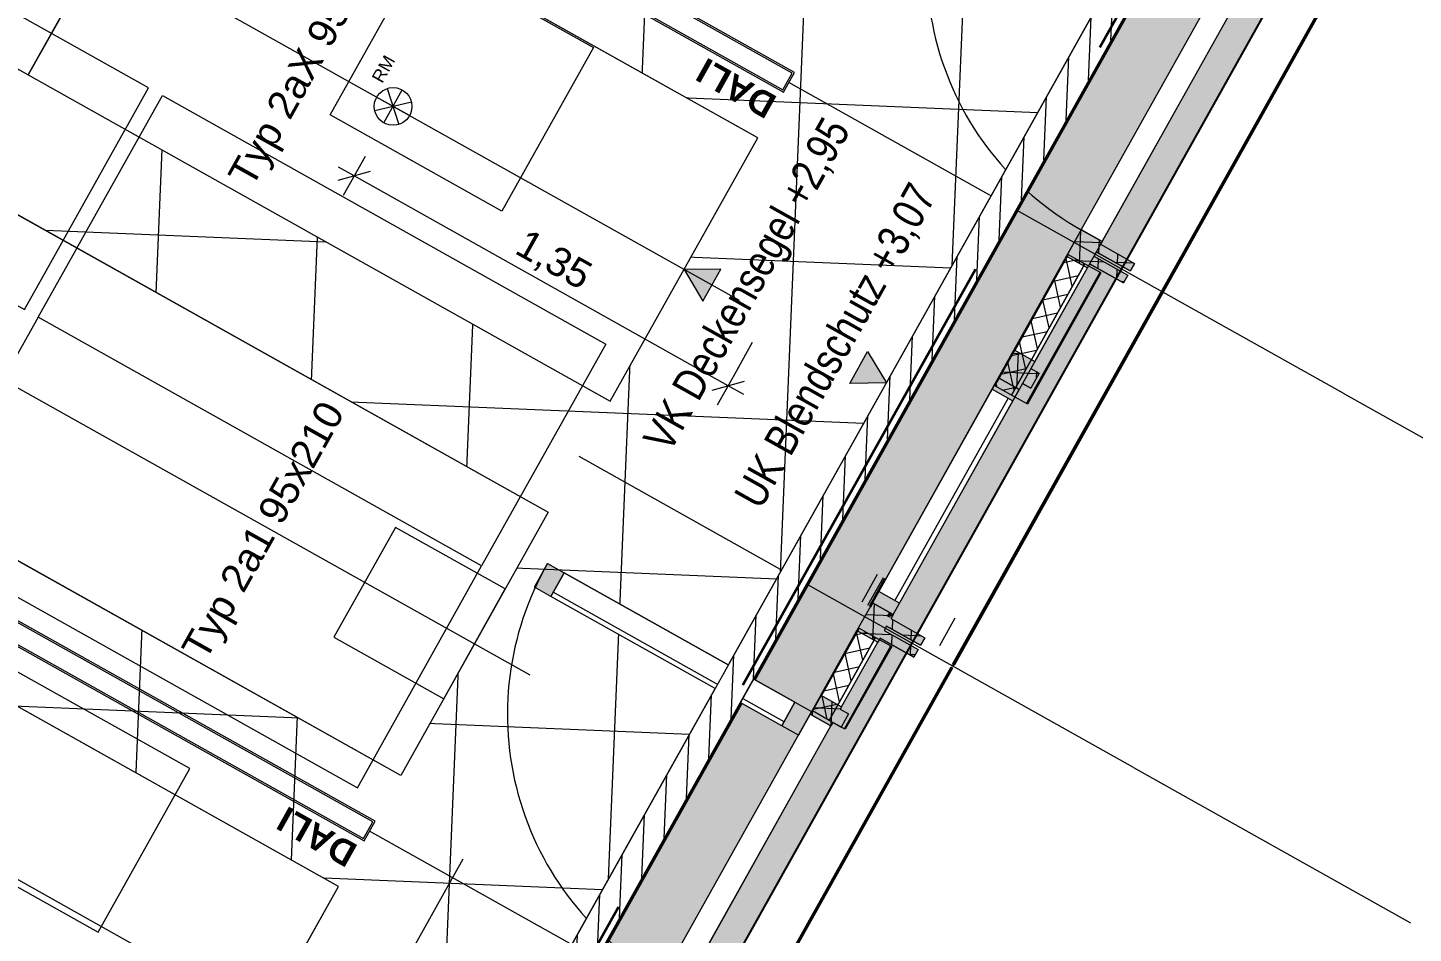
# Model space of a CAD drawing. Header units: metres. Extents: x -27.1 to 50.1, y 105.7 to 163.4.
# Drawn here: x 5.063 to 9.425, y 140.699 to 143.548 of the extents above; entities that cross this region are included whole.
import ezdxf

# ---------------------------------------------------------------- set-up
doc = ezdxf.new("R2010")
doc.units = ezdxf.units.M
doc.header["$MEASUREMENT"] = 0
for name, pattern in [('Achse', [0.0023, 0.0015, -0.0008]), ('Punktlinie', [0.0035, 0, -0.0035]), ('Strichlinie_ eng', [0.0023, 0.0015, -0.0008]), ('Strichpunktlinie', [0.006703, 0.003528, -0.001764, 0, -0.001411]), ('Wipeout_Contour', [1, 0, -1])]:
    doc.linetypes.add(name, pattern=pattern)
for name, color, linetype in [('00  Raster', 7, 'Continuous'), ('00  Raster Ausbau', 7, 'Continuous'), ('10  Fassade', 7, 'Continuous'), ('10  Fassade_Deckschraffur', 7, 'Continuous'), ('10  Fassade_Schnittschraffur', 7, 'Continuous'), ('10  Wand Massiv_Deckschraffur', 7, 'Continuous'), ('10  Wand Massiv_Fenster', 7, 'Continuous'), ('20  Deckensegel', 7, 'Continuous'), ('20  Deckenspiegel + Einbauten', 7, 'Continuous'), ('40  Bemaßung 1_ 50 Deckenspiegel', 7, 'Continuous'), ('40  Text Deckenspiegel', 7, 'Continuous'), ('Neubau_20  Decke Abhangdecke', 7, 'Continuous'), ('Neubau_20  Decke Abhangdecke_Deckschraffur', 7, 'Continuous'), ('Neubau_20  Deckenspiegel + Einbauten', 7, 'Continuous'), ('Neubau_20  Möbel', 7, 'Continuous'), ('Neubau_40  Text Deckenspiegel', 7, 'Continuous')]:
    doc.layers.add(name, color=color, linetype=linetype)
doc.styles.add('ERSTELLTER_STIL_1', font='arial.ttf')
doc.styles.add('ERSTELLTER_STIL_2', font='arial.ttf')
doc.styles.add('ERSTELLTER_STIL_3', font='')
doc.styles.get('ERSTELLTER_STIL_3').set_extended_font_data('Arial Narrow')
pattern_1 = [(102.605446, (0, 0), (0.048794801, 0.0109118), []), (192.605446, (0, 0), (-0.0109118, 0.048794801), [])]
pattern_2 = [(87.605446, (0, 0), (-0.059947608, 0.002506841), []), (177.605446, (0, 0), (0.002506841, 0.059947608), [])]

msp = doc.modelspace()

# ---------------------------------------------------------------- wipeouts: each hides what was drawn before it
at = {"color": 254, "linetype": 'Wipeout_Contour', "lineweight": 0, "ltscale": 557.174827}
msp.add_wipeout([(11.1047, 148.1939), (0.9449, 130.0612), (1.1155, 129.9656), (11.2753, 148.0983)], dxfattribs=at).dxf.layer = '10  Fassade_Deckschraffur'

# ---------------------------------------------------------------- next in the draw order: wipeouts: each hides what was drawn before it
at = {"color": 254, "linetype": 'Wipeout_Contour', "lineweight": 0, "ltscale": 556.471619}
msp.add_wipeout([(11.5016, 147.9715), (1.3418, 129.8388), (1.3994, 129.8065), (11.5592, 147.9392)], dxfattribs=at).dxf.layer = '10  Fassade_Deckschraffur'

# ---------------------------------------------------------------- next in the draw order: wipeouts: each hides what was drawn before it
at = {"color": 254, "linetype": 'Wipeout_Contour', "lineweight": 0, "ltscale": 556.861201}
msp.add_wipeout([(11.3404, 148.0618), (1.1805, 129.9291), (1.1832, 129.9277), (11.343, 148.0604)], dxfattribs=at).dxf.layer = '10  Fassade_Deckschraffur'

# ---------------------------------------------------------------- next in the draw order: wipeouts: each hides what was drawn before it
at = {"color": 254, "linetype": 'Wipeout_Contour', "lineweight": 0, "ltscale": 556.694508}
msp.add_wipeout([(1.1832, 129.9277), (1.3418, 129.8388), (11.5016, 147.9715), (11.343, 148.0604)], dxfattribs=at).dxf.layer = '10  Fassade_Deckschraffur'

# ---------------------------------------------------------------- next in the draw order: wipeouts: each hides what was drawn before it
at = {"color": 254, "linetype": 'Wipeout_Contour', "lineweight": 0, "ltscale": 556.924558}
msp.add_wipeout([(11.2844, 148.0932), (1.1246, 129.9605), (1.1778, 129.9307), (11.3376, 148.0634)], dxfattribs=at).dxf.layer = '10  Fassade_Deckschraffur'

# ---------------------------------------------------------------- next in the draw order: wipeouts: each hides what was drawn before it
at = {"color": 254, "linetype": 'Wipeout_Contour', "lineweight": 0, "ltscale": 556.984181}
msp.add_wipeout([(1.1246, 129.9605), (11.2844, 148.0932), (11.28, 148.0957), (1.1202, 129.963)], dxfattribs=at).dxf.layer = '10  Fassade_Deckschraffur'

# ---------------------------------------------------------------- next in the draw order: wipeouts: each hides what was drawn before it
at = {"color": 254, "linetype": 'Wipeout_Contour', "lineweight": 0, "ltscale": 556.993566}
msp.add_wipeout([(1.1155, 129.9656), (1.1202, 129.963), (11.28, 148.0957), (11.2753, 148.0983)], dxfattribs=at).dxf.layer = '10  Fassade_Deckschraffur'

# ---------------------------------------------------------------- next in the draw order: hatches: boundary and pattern name
at = {"layer": '10  Wand Massiv_Deckschraffur', "linetype": 'Continuous', "lineweight": 0, "true_color": 0xffffff}
msp.add_hatch(color=7, dxfattribs=at).paths.add_polyline_path([(1.272, 129.8779), (11.4318, 148.0106), (11.2573, 148.1084), (11.1047, 148.1939), (0.9448, 130.0612), (1.0975, 129.9757)])
at = {"layer": 'Neubau_20  Decke Abhangdecke_Deckschraffur', "linetype": 'Continuous', "lineweight": 18, "true_color": 0xdcff15}
h = msp.add_hatch(dxfattribs=at)
h.set_pattern_fill('Bauliche_Anlagen__geplan_55', color=60, style=0, pattern_type=2)
h.set_pattern_definition([(87.60545, (0, 0), (-0.4995634, 0.0208903), []), (177.60545, (0, 0), (0.0208903, 0.4995634), [])])
h.paths.add_polyline_path([(1.2879, 142.263), (5.5845, 139.8557), (5.659, 139.9887), (6.0341, 139.7785), (5.9596, 139.6455), (5.9413, 139.6128), (6.1288, 139.5077), (6.1472, 139.5405), (10.0209, 146.4541), (7.9316, 147.6248), (5.1617, 149.1768)])
at = {"layer": 'Neubau_40  Text Deckenspiegel', "linetype": 'Continuous', "lineweight": 0, "true_color": 0xffffff}
msp.add_hatch(color=7, dxfattribs=at).paths.add_polyline_path([(7.1295, 142.787), (7.1886, 142.6877), (7.245, 142.7885)])

# ---------------------------------------------------------------- next in the draw order: linework, layer by layer
at = {"layer": '00  Raster Ausbau', "color": 251, "linetype": 'Achse', "lineweight": 18, "ltscale": 1000, "true_color": 0x5f5f5f}
msp.add_line((8.5443, 141.2206), (9.4167, 140.7317), dxfattribs=at)
at = {"layer": '10  Fassade', "color": 255, "linetype": 'Punktlinie', "lineweight": 18, "ltscale": 1000}
msp.add_line((11.2573, 148.1084), (1.0975, 129.9757), dxfattribs=at)
at = {"layer": '10  Fassade', "color": 7, "linetype": 'Continuous', "lineweight": 13, "ltscale": 1000}
for p, q in [((8.4271, 142.8423), (8.534, 142.7824)), ((8.5474, 142.8064), (8.534, 142.7824)), ((8.5266, 142.7693), (8.5132, 142.7454)), ((8.2477, 142.4608), (8.2213, 142.4137)), ((8.2215, 142.4755), (8.2477, 142.4608)), ((7.7672, 141.6646), (7.8741, 141.6047)), ((7.8875, 141.6287), (7.8741, 141.6047)), ((7.8667, 141.5916), (7.8533, 141.5676))]:
    msp.add_line(p, q, dxfattribs=at)
at = {"layer": '10  Fassade', "color": 255, "linetype": 'Punktlinie', "lineweight": 18, "ltscale": 1000, "flags": 128}
for points in [[(11.1047, 148.1939), (0.9449, 130.0612)], [(11.2753, 148.0983), (1.1155, 129.9656)], [(11.28, 148.0957), (1.1202, 129.963)], [(11.2844, 148.0932), (1.1246, 129.9605)], [(11.3376, 148.0634), (1.1778, 129.9307)], [(11.3404, 148.0618), (1.1805, 129.9291)], [(11.343, 148.0604), (1.1832, 129.9277)], [(11.5016, 147.9715), (1.3418, 129.8388)], [(11.5592, 147.9392), (1.3994, 129.8065)]]:
    msp.add_lwpolyline(points, dxfattribs=at)
at = {"layer": '10  Fassade', "color": 7, "linetype": 'Strichlinie_ eng', "lineweight": 18, "ltscale": 1000, "flags": 128}
for points in [[(1.1237, 129.961), (1.545, 130.713), (1.7591, 131.0951), (2.2638, 131.9959), (2.419, 132.2728), (2.8648, 133.0685), (3.0789, 133.4506), (3.5836, 134.3513), (3.7388, 134.6283), (4.1846, 135.4239), (4.3987, 135.806), (4.9034, 136.7068), (5.0586, 136.9838), (5.5044, 137.7794), (5.7185, 138.1615), (6.2231, 139.0622), (6.3783, 139.3392), (6.8241, 140.1349), (7.0382, 140.517), (7.5429, 141.4177), (7.6981, 141.6947), (8.1439, 142.4903), (8.358, 142.8724), (8.8627, 143.7732), (9.0179, 144.0502), (9.4637, 144.8458), (9.6778, 145.2279), (10.1825, 146.1286), (10.3377, 146.4056), (10.7834, 147.2012), (10.9975, 147.5833), (11.2835, 148.0937)], [(1.1891, 129.9243), (1.6105, 130.6763), (1.8246, 131.0585), (2.3293, 131.9592), (2.4844, 132.2362), (2.9302, 133.0318), (3.1443, 133.4139), (3.649, 134.3147), (3.8042, 134.5916), (4.25, 135.3873), (4.4641, 135.7694), (4.9688, 136.6701), (5.124, 136.9471), (5.5698, 137.7427), (5.7839, 138.1248), (6.2886, 139.0256), (6.4438, 139.3026), (6.8896, 140.0982), (7.1037, 140.4803), (7.6083, 141.381), (7.7635, 141.658), (8.2093, 142.4537), (8.4234, 142.8358), (8.9281, 143.7365), (9.0833, 144.0135), (9.5291, 144.8091), (9.7432, 145.1912), (10.2479, 146.092), (10.4031, 146.369), (10.8489, 147.1646), (11.063, 147.5467), (11.3489, 148.057)], [(8.534, 142.7824), (8.4271, 142.8423)], [(8.4405, 142.8663), (8.5474, 142.8064)], [(8.5132, 142.7454), (8.4063, 142.8052)], [(8.4198, 142.8292), (8.5266, 142.7693)], [(8.5474, 142.8064), (8.534, 142.7824)], [(8.5266, 142.7693), (8.5132, 142.7454)], [(8.2477, 142.4608), (8.2213, 142.4137)], [(8.2215, 142.4755), (8.2477, 142.4608)], [(8.2213, 142.4137), (8.1952, 142.4284)], [(7.8741, 141.6047), (7.7672, 141.6646)], [(7.7806, 141.6886), (7.8875, 141.6287)], [(7.8533, 141.5676), (7.7464, 141.6275)], [(7.7599, 141.6515), (7.8667, 141.5916)], [(7.8875, 141.6287), (7.8741, 141.6047)], [(7.8667, 141.5916), (7.8533, 141.5676)], [(7.6213, 141.4042), (7.6475, 141.3895)], [(7.624, 141.3476), (7.5978, 141.3623)], [(7.6475, 141.3895), (7.624, 141.3476)]]:
    msp.add_lwpolyline(points, dxfattribs=at)
at = {"layer": '10  Wand Massiv_Fenster', "color": 7, "linetype": 'Continuous', "lineweight": 25, "ltscale": 1000}
for p, q in [((11.1047, 148.1939), (0.9448, 130.0612)), ((11.4318, 148.0106), (1.272, 129.8779))]:
    msp.add_line(p, q, dxfattribs=at)
at = {"layer": 'Neubau_20  Decke Abhangdecke', "color": 7, "linetype": 'Continuous', "lineweight": 13, "ltscale": 1000, "flags": 128}
msp.add_lwpolyline([(1.2879, 142.263), (5.5845, 139.8557), (5.659, 139.9887), (6.0341, 139.7785), (5.9596, 139.6455), (5.9413, 139.6128), (6.1288, 139.5077), (6.1472, 139.5405), (10.0209, 146.4541), (7.9316, 147.6248), (5.1617, 149.1768)], close=True, dxfattribs=at)
at = {"layer": 'Neubau_40  Text Deckenspiegel', "color": 7, "linetype": 'Continuous', "lineweight": 18, "ltscale": 1000, "flags": 128}
msp.add_lwpolyline([(7.1295, 142.787), (7.1886, 142.6877), (7.245, 142.7885)], close=True, dxfattribs=at)

# ---------------------------------------------------------------- next in the draw order: texts
at = {"layer": '40  Text Deckenspiegel', "color": 7, "linetype": 'Continuous', "lineweight": 18, "insert": (7.0536, 142.2237), "char_height": 0.1, "attachment_point": 4, "rotation": 60.738, "style": 'ERSTELLTER_STIL_3'}
msp.add_mtext('\\A1;{\\pql;\\fArial Narrow|b0|i0|c0|p38;VK Deckensegel +2,95}', dxfattribs=at)

# ---------------------------------------------------------------- next in the draw order: wipeouts: each hides what was drawn before it
at = {"color": 254, "linetype": 'Wipeout_Contour', "lineweight": 0, "ltscale": 574.282009}
msp.add_wipeout([(8.8458, 143.7431), (8.38, 142.9117), (8.4454, 142.875), (8.9113, 143.7064)], dxfattribs=at).dxf.layer = '10  Fassade_Deckschraffur'
at = {"color": 254, "linetype": 'Wipeout_Contour', "lineweight": 0, "ltscale": 571.615672}
msp.add_wipeout([(8.3336, 142.8288), (8.1683, 142.5339), (8.2338, 142.4973), (8.399, 142.7921)], dxfattribs=at).dxf.layer = '10  Fassade_Deckschraffur'
at = {"color": 254, "linetype": 'Wipeout_Contour', "lineweight": 0, "ltscale": 569.18991}
msp.add_wipeout([(7.7226, 141.7383), (7.788, 141.7017), (8.1849, 142.41), (8.1195, 142.4467)], dxfattribs=at).dxf.layer = '10  Fassade_Deckschraffur'
at = {"color": 254, "linetype": 'Wipeout_Contour', "lineweight": 0, "ltscale": 566.952779}
msp.add_wipeout([(7.6737, 141.6511), (7.5598, 141.4478), (7.6252, 141.4111), (7.7391, 141.6144)], dxfattribs=at).dxf.layer = '10  Fassade_Deckschraffur'
at = {"color": 254, "linetype": 'Wipeout_Contour', "lineweight": 0, "ltscale": 564.578987}
msp.add_wipeout([(7.5261, 141.3876), (7.0602, 140.5562), (7.1256, 140.5196), (7.5915, 141.351)], dxfattribs=at).dxf.layer = '10  Fassade_Deckschraffur'
at = {"color": 254, "linetype": 'Wipeout_Contour', "lineweight": 0, "ltscale": 564.133748}
msp.add_wipeout([(4.2099, 141.8724), (3.7456, 141.0437), (5.5776, 140.0172), (6.0419, 140.8459)], dxfattribs=at).dxf.layer = '20  Deckensegel'

# ---------------------------------------------------------------- next in the draw order: hatches: boundary and pattern name
at = {"layer": '10  Fassade', "linetype": 'Continuous', "lineweight": 0, "true_color": 0xffffff}
for points in [[(8.339, 142.8344), (8.3372, 142.8353), (8.1058, 142.4223), (8.1075, 142.4213)], [(8.4419, 142.7767), (8.4393, 142.7782), (8.2078, 142.3651), (8.2105, 142.3636)], [(7.6803, 141.6588), (7.6786, 141.6598), (7.5324, 141.399), (7.5341, 141.398)], [(7.7832, 141.6011), (7.7806, 141.6026), (7.6345, 141.3418), (7.6371, 141.3403)]]:
    msp.add_hatch(color=7, dxfattribs=at).paths.add_polyline_path(points)
at = {"layer": '10  Fassade', "linetype": 'Continuous', "lineweight": 13, "true_color": 0x000100}
h = msp.add_hatch(dxfattribs=at)
h.set_pattern_fill('Dämmung__hart_2_0001', color=98, style=0, pattern_type=2)
h.set_pattern_definition(pattern_1)
h.paths.add_polyline_path([(8.3913, 142.805), (8.339, 142.8344), (8.1075, 142.4213), (8.1599, 142.392)])
h = msp.add_hatch(dxfattribs=at)
h.set_pattern_fill('Dämmung__hart_2_0001', color=98, style=0, pattern_type=2)
h.set_pattern_definition(pattern_1)
h.paths.add_polyline_path([(7.7326, 141.6295), (7.6803, 141.6588), (7.5341, 141.398), (7.5865, 141.3686)])
at = {"layer": '10  Fassade_Schnittschraffur', "linetype": 'Continuous', "lineweight": 0, "true_color": 0xffffff}
for points in [[(8.4198, 142.8292), (8.4234, 142.8358), (8.4271, 142.8423), (8.4405, 142.8663), (8.4454, 142.875), (8.38, 142.9117), (8.3336, 142.8288), (8.399, 142.7921)], [(8.38, 142.9117), (8.4454, 142.875), (8.3801, 142.9119)], [(8.5474, 142.8064), (8.4405, 142.8663), (8.4271, 142.8423), (8.534, 142.7824)], [(8.4063, 142.8052), (8.5132, 142.7454), (8.5266, 142.7693), (8.4198, 142.8292)], [(8.2213, 142.4137), (8.2477, 142.4608), (8.2215, 142.4755), (8.1952, 142.4284)], [(7.8875, 141.6287), (7.7806, 141.6886), (7.7672, 141.6646), (7.8741, 141.6047)], [(7.8533, 141.5676), (7.8667, 141.5916), (7.7599, 141.6515), (7.7464, 141.6275)], [(7.5915, 141.351), (7.5978, 141.3623), (7.6213, 141.4042), (7.6252, 141.4111), (7.5598, 141.4478), (7.5261, 141.3876)], [(7.5978, 141.3623), (7.624, 141.3476), (7.6475, 141.3895), (7.6213, 141.4042)], [(7.526, 141.3874), (7.5914, 141.3508), (7.5261, 141.3876)]]:
    msp.add_hatch(color=7, dxfattribs=at).paths.add_polyline_path(points)
at = {"layer": '10  Fassade_Schnittschraffur', "linetype": 'Continuous', "lineweight": 13, "true_color": 0x000100}
h = msp.add_hatch(dxfattribs=at)
h.set_pattern_fill('Dämmung__hart_1_0001', color=98, style=0, pattern_type=2)
h.set_pattern_definition(pattern_2)
h.paths.add_polyline_path([(8.4198, 142.8292), (8.4234, 142.8358), (8.4271, 142.8423), (8.4405, 142.8663), (8.4454, 142.875), (8.38, 142.9117), (8.3336, 142.8288), (8.399, 142.7921)])
h = msp.add_hatch(dxfattribs=at)
h.set_pattern_fill('Dämmung__hart_1_0001', color=98, style=0, pattern_type=2)
h.set_pattern_definition(pattern_2)
h.paths.add_polyline_path([(8.5474, 142.8064), (8.4405, 142.8663), (8.4271, 142.8423), (8.534, 142.7824)])
h = msp.add_hatch(dxfattribs=at)
h.set_pattern_fill('Dämmung__hart_1_0001', color=98, style=0, pattern_type=2)
h.set_pattern_definition(pattern_2)
h.paths.add_polyline_path([(8.4063, 142.8052), (8.5132, 142.7454), (8.5266, 142.7693), (8.4198, 142.8292)])
h = msp.add_hatch(dxfattribs=at)
h.set_pattern_fill('Dämmung__hart_1_0001', color=98, style=0, pattern_type=2)
h.set_pattern_definition(pattern_2)
h.paths.add_polyline_path([(8.2213, 142.4137), (8.2477, 142.4608), (8.2215, 142.4755), (8.1952, 142.4284)])
h = msp.add_hatch(dxfattribs=at)
h.set_pattern_fill('Dämmung__hart_1_0001', color=98, style=0, pattern_type=2)
h.set_pattern_definition(pattern_2)
h.paths.add_polyline_path([(7.8875, 141.6287), (7.7806, 141.6886), (7.7672, 141.6646), (7.8741, 141.6047)])
h = msp.add_hatch(dxfattribs=at)
h.set_pattern_fill('Dämmung__hart_1_0001', color=98, style=0, pattern_type=2)
h.set_pattern_definition(pattern_2)
h.paths.add_polyline_path([(7.8533, 141.5676), (7.8667, 141.5916), (7.7599, 141.6515), (7.7464, 141.6275)])
h = msp.add_hatch(dxfattribs=at)
h.set_pattern_fill('Dämmung__hart_1_0001', color=98, style=0, pattern_type=2)
h.set_pattern_definition(pattern_2)
h.paths.add_polyline_path([(7.5915, 141.351), (7.5978, 141.3623), (7.6213, 141.4042), (7.6252, 141.4111), (7.5598, 141.4478), (7.5261, 141.3876)])
h = msp.add_hatch(dxfattribs=at)
h.set_pattern_fill('Dämmung__hart_1_0001', color=98, style=0, pattern_type=2)
h.set_pattern_definition(pattern_2)
h.paths.add_polyline_path([(7.5978, 141.3623), (7.624, 141.3476), (7.6475, 141.3895), (7.6213, 141.4042)])

# ---------------------------------------------------------------- next in the draw order: linework, layer by layer
at = {"layer": '10  Fassade', "color": 7, "linetype": 'Continuous', "lineweight": 13, "ltscale": 1000}
for p, q in [((8.38, 142.9117), (8.3336, 142.8288)), ((8.38, 142.9117), (8.4454, 142.875)), ((8.4454, 142.875), (8.4405, 142.8663)), ((8.4405, 142.8663), (8.5474, 142.8064)), ((8.3336, 142.8288), (8.399, 142.7921)), ((8.4063, 142.8052), (8.399, 142.7921)), ((8.4063, 142.8052), (8.5132, 142.7454)), ((8.4198, 142.8292), (8.5266, 142.7693)), ((8.1683, 142.5339), (8.1195, 142.4467)), ((8.1683, 142.5339), (8.2338, 142.4973)), ((8.2338, 142.4973), (8.2215, 142.4755)), ((8.1952, 142.4284), (8.2213, 142.4137)), ((7.7672, 141.6646), (7.7599, 141.6515)), ((7.788, 141.7017), (7.7806, 141.6886)), ((7.7806, 141.6886), (7.8875, 141.6287)), ((7.6737, 141.6511), (7.7391, 141.6144)), ((7.7464, 141.6275), (7.7391, 141.6144)), ((7.7464, 141.6275), (7.8533, 141.5676)), ((7.7599, 141.6515), (7.8667, 141.5916)), ((7.5598, 141.4478), (7.5261, 141.3876)), ((7.5598, 141.4478), (7.6252, 141.4111)), ((7.6252, 141.4111), (7.6213, 141.4042)), ((7.6213, 141.4042), (7.6475, 141.3895)), ((7.5261, 141.3876), (7.5915, 141.351)), ((7.5978, 141.3623), (7.5915, 141.351)), ((7.5978, 141.3623), (7.624, 141.3476)), ((7.6475, 141.3895), (7.624, 141.3476))]:
    msp.add_line(p, q, dxfattribs=at)
at = {"layer": '10  Fassade', "color": 7, "linetype": 'Continuous', "lineweight": 18, "ltscale": 1000, "flags": 128}
for points in [[(8.38, 142.9117), (8.8458, 143.7431)], [(8.4454, 142.875), (8.9113, 143.7064)], [(8.1683, 142.5339), (8.3336, 142.8288)], [(8.2338, 142.4973), (8.399, 142.7921)], [(7.7226, 141.7383), (8.1195, 142.4467)], [(7.788, 141.7017), (8.1849, 142.41)], [(7.5598, 141.4478), (7.6737, 141.6511)], [(7.6252, 141.4111), (7.7391, 141.6144)], [(7.0602, 140.5562), (7.5261, 141.3876)], [(7.1256, 140.5196), (7.5915, 141.351)]]:
    msp.add_lwpolyline(points, dxfattribs=at)
for points in [[(8.4454, 142.875), (8.3801, 142.9119)], [(8.339, 142.8344), (8.1075, 142.4213), (8.1058, 142.4223), (8.3372, 142.8353)], [(8.3913, 142.805), (8.1599, 142.392), (8.1075, 142.4213), (8.339, 142.8344)], [(8.4393, 142.7782), (8.2078, 142.3651), (8.1599, 142.392), (8.3913, 142.805)], [(8.4419, 142.7767), (8.2105, 142.3636), (8.2078, 142.3651), (8.4393, 142.7782)], [(7.6803, 141.6588), (7.5341, 141.398), (7.5324, 141.399), (7.6786, 141.6598)], [(7.7326, 141.6295), (7.5865, 141.3686), (7.5341, 141.398), (7.6803, 141.6588)], [(7.7806, 141.6026), (7.6345, 141.3418), (7.5865, 141.3686), (7.7326, 141.6295)], [(7.7832, 141.6011), (7.6371, 141.3403), (7.6345, 141.3418), (7.7806, 141.6026)], [(7.5261, 141.3876), (7.5914, 141.3508)]]:
    msp.add_lwpolyline(points, close=True, dxfattribs=at)
at = {"layer": '10  Fassade', "color": 7, "linetype": 'Continuous', "lineweight": 13, "ltscale": 1000, "flags": 128}
msp.add_lwpolyline([(8.4271, 142.8423), (8.4234, 142.8358), (8.4198, 142.8292)], dxfattribs=at)
at = {"layer": '10  Fassade', "color": 7, "linetype": 'Continuous', "lineweight": 13, "ltscale": 1000}
msp.add_arc((8.8457, 143.7429), 0.9526, 150.1365, 240.738, dxfattribs=at)
at = {"layer": '20  Deckensegel', "color": 7, "linetype": 'Continuous', "lineweight": 18, "ltscale": 1000}
for p, q in [((6.0419, 140.8459), (4.2099, 141.8724)), ((5.5776, 140.0172), (6.0419, 140.8459))]:
    msp.add_line(p, q, dxfattribs=at)
at = {"layer": '20  Deckensegel', "color": 6, "linetype": 'Strichpunktlinie', "lineweight": 18, "ltscale": 1000}
msp.add_line((5.9842, 140.3338), (3.8033, 141.5558), dxfattribs=at)
at = {"layer": '20  Deckensegel', "color": 7, "linetype": 'Continuous', "lineweight": 18, "ltscale": 1000, "flags": 128}
msp.add_lwpolyline([(4.2099, 141.8724), (3.7456, 141.0437), (5.5776, 140.0172), (6.0419, 140.8459)], close=True, dxfattribs=at)

# ---------------------------------------------------------------- next in the draw order: texts
at = {"layer": '20  Deckenspiegel + Einbauten', "color": 7, "linetype": 'Continuous', "lineweight": 13, "insert": (6.0677, 140.9032), "char_height": 0.08, "attachment_point": 1, "rotation": 150.7271, "style": 'ERSTELLTER_STIL_2'}
msp.add_mtext('\\A1;{\\pql;\\fArial|b1|i0|c0|p38;DALI}', dxfattribs=at)

# ---------------------------------------------------------------- next in the draw order: wipeouts: each hides what was drawn before it
at = {"color": 254, "linetype": 'Wipeout_Contour', "lineweight": 0, "ltscale": 569.189751}
msp.add_wipeout([(8.1648, 142.3741), (8.0993, 142.4108), (7.7427, 141.7743), (7.8081, 141.7376)], dxfattribs=at).dxf.layer = '10  Fassade_Deckschraffur'
at = {"color": 254, "linetype": 'Wipeout_Contour', "lineweight": 0, "ltscale": 567.082886}
msp.add_wipeout([(7.4369, 141.3513), (7.4785, 141.4255), (6.7521, 141.8325), (6.7106, 141.7583)], dxfattribs=at).dxf.layer = '10  Fassade_Schnittschraffur'

# ---------------------------------------------------------------- next in the draw order: hatches: boundary and pattern name
at = {"layer": '10  Fassade_Schnittschraffur', "linetype": 'Continuous', "lineweight": 0, "true_color": 0xffffff}
for points in [[(8.1849, 142.41), (8.1952, 142.4284), (8.2215, 142.4755), (8.2338, 142.4973), (8.1683, 142.5339), (8.1195, 142.4467)], [(8.1194, 142.4465), (8.0993, 142.4108), (8.1648, 142.3741), (8.1848, 142.4099)], [(8.1194, 142.4465), (8.1848, 142.4099), (8.1195, 142.4467)], [(6.7106, 141.7583), (6.7521, 141.8325), (6.6998, 141.8618), (6.6583, 141.7876)], [(7.7881, 141.7018), (7.8081, 141.7376), (7.7427, 141.7743), (7.7226, 141.7385)], [(7.7391, 141.6144), (7.7464, 141.6275), (7.7599, 141.6515), (7.7672, 141.6646), (7.7806, 141.6886), (7.788, 141.7017), (7.7226, 141.7383), (7.6737, 141.6511)], [(7.7226, 141.7383), (7.788, 141.7017), (7.7226, 141.7385)], [(7.4893, 141.322), (7.5308, 141.3962), (7.4785, 141.4255), (7.4369, 141.3513)]]:
    msp.add_hatch(color=7, dxfattribs=at).paths.add_polyline_path(points)
at = {"layer": '10  Fassade_Schnittschraffur', "linetype": 'Continuous', "lineweight": 13, "true_color": 0x000100}
h = msp.add_hatch(dxfattribs=at)
h.set_pattern_fill('Dämmung__hart_1_0001', color=98, style=0, pattern_type=2)
h.set_pattern_definition(pattern_2)
h.paths.add_polyline_path([(8.1849, 142.41), (8.1952, 142.4284), (8.2215, 142.4755), (8.2338, 142.4973), (8.1683, 142.5339), (8.1195, 142.4467)])
h = msp.add_hatch(dxfattribs=at)
h.set_pattern_fill('Dämmung__hart_1_0001', color=98, style=0, pattern_type=2)
h.set_pattern_definition(pattern_2)
h.paths.add_polyline_path([(7.7391, 141.6144), (7.7464, 141.6275), (7.7599, 141.6515), (7.7672, 141.6646), (7.7806, 141.6886), (7.788, 141.7017), (7.7226, 141.7383), (7.6737, 141.6511)])

# ---------------------------------------------------------------- next in the draw order: linework, layer by layer
at = {"layer": '00  Raster Ausbau', "color": 251, "linetype": 'Achse', "lineweight": 18, "ltscale": 1000, "true_color": 0x5f5f5f}
msp.add_line((7.6719, 141.7094), (6.7995, 142.1982), dxfattribs=at)
at = {"layer": '10  Fassade', "color": 7, "linetype": 'Continuous', "lineweight": 18, "ltscale": 1000}
for p, q in [((8.0993, 142.4108), (7.7427, 141.7743)), ((8.1499, 142.3824), (7.7933, 141.7459)), ((7.8081, 141.7376), (8.1648, 142.3741)), ((7.4785, 141.4255), (6.7521, 141.8325)), ((7.4369, 141.3513), (6.7106, 141.7583)), ((7.4443, 141.3644), (6.7179, 141.7714))]:
    msp.add_line(p, q, dxfattribs=at)
at = {"layer": '10  Fassade', "color": 7, "linetype": 'Continuous', "lineweight": 13, "ltscale": 1000}
for p, q in [((8.1195, 142.4467), (8.1849, 142.41)), ((8.1952, 142.4284), (8.1849, 142.41)), ((7.7226, 141.7383), (7.6737, 141.6511)), ((7.7226, 141.7383), (7.788, 141.7017))]:
    msp.add_line(p, q, dxfattribs=at)
at = {"layer": '10  Fassade', "color": 7, "linetype": 'Continuous', "lineweight": 18, "ltscale": 1000, "flags": 128}
for points in [[(8.1194, 142.4465), (8.0993, 142.4108), (8.1648, 142.3741), (8.1848, 142.4099)], [(8.1195, 142.4467), (8.1848, 142.4099)], [(6.7106, 141.7583), (6.6583, 141.7876), (6.6998, 141.8618), (6.7521, 141.8325)], [(7.4369, 141.3513), (6.7106, 141.7583), (6.7521, 141.8325), (7.4785, 141.4255)], [(7.7881, 141.7018), (7.8081, 141.7376), (7.7427, 141.7743), (7.7226, 141.7385)], [(7.788, 141.7017), (7.7882, 141.7021), (7.7226, 141.7385)], [(7.4893, 141.322), (7.4369, 141.3513), (7.4785, 141.4255), (7.5308, 141.3962)]]:
    msp.add_lwpolyline(points, close=True, dxfattribs=at)
at = {"layer": '10  Fassade', "color": 7, "linetype": 'Continuous', "lineweight": 13, "ltscale": 1000}
msp.add_arc((7.526, 141.3874), 0.9526, 150.1365, 240.738, dxfattribs=at)

# ---------------------------------------------------------------- next in the draw order: wipeouts: each hides what was drawn before it
at = {"color": 254, "linetype": 'Wipeout_Contour', "lineweight": 0, "ltscale": 562.21631}
msp.add_wipeout([(7.9712, 141.5357), (6.6563, 139.1889), (6.6598, 139.187), (7.9747, 141.5337)], dxfattribs=at).dxf.layer = '10  Fassade_Deckschraffur'

# ---------------------------------------------------------------- next in the draw order: linework, layer by layer
at = {"layer": '00  Raster Ausbau', "color": 9, "linetype": 'Achse', "lineweight": 18, "ltscale": 1000}
msp.add_line((7.0121, 140.5316), (6.1397, 141.0204), dxfattribs=at)

# ---------------------------------------------------------------- next in the draw order: wipeouts: each hides what was drawn before it
at = {"color": 254, "linetype": 'Wipeout_Contour', "lineweight": 0, "ltscale": 571.919883}
msp.add_wipeout([(9.291, 143.8911), (7.9761, 141.5444), (7.9796, 141.5424), (9.2945, 143.8892)], dxfattribs=at).dxf.layer = '10  Fassade_Deckschraffur'

# ---------------------------------------------------------------- next in the draw order: linework, layer by layer
at = {"layer": '00  Raster Ausbau', "color": 9, "linetype": 'Achse', "lineweight": 18, "ltscale": 1000}
for p, q in [((8.3318, 142.8871), (7.4594, 143.3759)), ((9.2042, 142.3983), (8.3318, 142.8871)), ((9.2042, 142.3983), (10.0766, 141.9095))]:
    msp.add_line(p, q, dxfattribs=at)
at = {"layer": '00  Raster Ausbau', "color": 251, "linetype": 'Achse', "lineweight": 18, "ltscale": 1000, "true_color": 0x5f5f5f}
msp.add_line((8.5443, 141.2206), (7.6719, 141.7094), dxfattribs=at)
at = {"layer": '10  Fassade', "color": 7, "linetype": 'Continuous', "lineweight": 25, "ltscale": 1000, "flags": 128}
for points in [[(7.9761, 141.5444), (9.291, 143.8911)], [(7.9796, 141.5424), (9.2945, 143.8892)], [(6.6563, 139.1889), (7.9712, 141.5357)], [(6.6598, 139.187), (7.9747, 141.5337)], [(7.9747, 141.5337), (7.9712, 141.5357)], [(7.9796, 141.5424), (7.9761, 141.5444)]]:
    msp.add_lwpolyline(points, dxfattribs=at)

# ---------------------------------------------------------------- next in the draw order: wipeouts: each hides what was drawn before it
at = {"color": 254, "linetype": 'Wipeout_Contour', "lineweight": 0, "ltscale": 568.938643}
msp.add_wipeout([(6.7018, 142.0237), (4.8698, 143.0502), (4.4055, 142.2214), (6.2375, 141.1949)], dxfattribs=at).dxf.layer = '20  Deckensegel'

# ---------------------------------------------------------------- next in the draw order: linework, layer by layer
at = {"layer": '20  Deckensegel', "color": 7, "linetype": 'Continuous', "lineweight": 18, "ltscale": 1000}
for p, q in [((4.8698, 143.0502), (6.7018, 142.0237)), ((6.2375, 141.1949), (4.4055, 142.2214)), ((6.7018, 142.0237), (6.2375, 141.1949)), ((6.221, 141.9756), (6.0274, 141.6301)), ((6.5664, 141.782), (6.221, 141.9756)), ((6.3729, 141.4365), (6.5664, 141.782)), ((6.0274, 141.6301), (6.3729, 141.4365))]:
    msp.add_line(p, q, dxfattribs=at)
at = {"layer": '20  Deckensegel', "color": 6, "linetype": 'Strichpunktlinie', "lineweight": 18, "ltscale": 1000}
msp.add_line((4.4632, 142.7335), (6.6441, 141.5115), dxfattribs=at)
at = {"layer": '20  Deckensegel', "color": 7, "linetype": 'Continuous', "lineweight": 18, "ltscale": 1000, "flags": 128}
msp.add_lwpolyline([(6.7018, 142.0237), (6.2375, 141.1949), (4.4055, 142.2214), (4.8698, 143.0502)], close=True, dxfattribs=at)
at = {"layer": 'Neubau_20  Möbel', "color": 9, "linetype": 'Continuous', "lineweight": 18, "ltscale": 1000, "flags": 128}
msp.add_lwpolyline([(5.5736, 141.2172), (5.0327, 141.5203), (4.7443, 141.0056), (5.2852, 140.7025)], close=True, dxfattribs=at)

# ---------------------------------------------------------------- next in the draw order: texts
at = {"layer": '20  Deckensegel', "color": 7, "linetype": 'Continuous', "lineweight": 13, "insert": (6.036, 142.3536), "char_height": 0.09, "attachment_point": 6, "rotation": 60.7377, "style": 'ERSTELLTER_STIL_1'}
msp.add_mtext('\\A1;{\\pqr;\\fArial|b0|i0|c0|p38;Typ 2a1 95x210}', dxfattribs=at)

# ---------------------------------------------------------------- next in the draw order: wipeouts: each hides what was drawn before it
at = {"color": 254, "linetype": 'Wipeout_Contour', "lineweight": 0, "ltscale": 573.754124}
msp.add_wipeout([(5.5297, 144.2279), (5.0653, 143.3991), (6.8974, 142.3726), (7.3617, 143.2014)], dxfattribs=at).dxf.layer = '20  Deckensegel'

# ---------------------------------------------------------------- next in the draw order: linework, layer by layer
at = {"layer": '20  Deckensegel', "color": 7, "linetype": 'Continuous', "lineweight": 18, "ltscale": 1000}
for p, q in [((5.5297, 144.2279), (5.0653, 143.3991)), ((7.3617, 143.2014), (5.5297, 144.2279)), ((5.0653, 143.3991), (6.8974, 142.3726)), ((6.8974, 142.3726), (7.3617, 143.2014))]:
    msp.add_line(p, q, dxfattribs=at)
at = {"layer": '20  Deckensegel', "color": 6, "linetype": 'Strichpunktlinie', "lineweight": 18, "ltscale": 1000}
msp.add_line((7.304, 142.6892), (5.1231, 143.9113), dxfattribs=at)
at = {"layer": '20  Deckensegel', "color": 7, "linetype": 'Continuous', "lineweight": 18, "ltscale": 1000, "flags": 128}
msp.add_lwpolyline([(5.5297, 144.2279), (5.0653, 143.3991), (6.8974, 142.3726), (7.3617, 143.2014)], close=True, dxfattribs=at)
at = {"layer": '40  Bemaßung 1_ 50 Deckenspiegel', "color": 7, "linetype": 'Continuous', "lineweight": 13, "ltscale": 1000}
msp.add_line((6.0909, 143.0813), (6.0418, 143.1088), dxfattribs=at)
at = {"layer": 'Neubau_20  Deckenspiegel + Einbauten', "color": 7, "linetype": 'Continuous', "lineweight": 13, "ltscale": 1000, "flags": 128}
for points in [[(2.4586, 143.0431), (6.1223, 140.9895), (6.157, 141.0514), (2.4934, 143.1051)], [(2.4661, 143.0452), (6.1202, 140.9969), (6.1496, 141.0493), (2.4955, 143.0976)]]:
    msp.add_lwpolyline(points, close=True, dxfattribs=at)
at = {"layer": 'Neubau_20  Möbel', "color": 9, "linetype": 'Continuous', "lineweight": 18, "ltscale": 1000, "flags": 128}
for points in [[(6.5561, 142.9707), (6.0152, 143.2738), (6.3036, 143.7885), (6.8445, 143.4854)], [(6.4923, 141.8545), (5.0965, 142.6366), (5.4876, 143.3345), (6.8834, 142.5524)], [(6.4923, 141.8545), (5.0965, 142.6366), (4.7055, 141.9386), (6.1013, 141.1566)]]:
    msp.add_lwpolyline(points, close=True, dxfattribs=at)

# ---------------------------------------------------------------- next in the draw order: texts
at = {"layer": '20  Deckensegel', "color": 7, "linetype": 'Continuous', "lineweight": 13, "insert": (5.7416, 143.0558), "char_height": 0.09, "attachment_point": 4, "rotation": 60.7377, "style": 'ERSTELLTER_STIL_1'}
msp.add_mtext('\\A1;{\\pql;\\fArial|b0|i0|c0|p38;Typ 2aX 95x210}', dxfattribs=at)
at = {"layer": '20  Deckenspiegel + Einbauten', "color": 7, "linetype": 'Continuous', "lineweight": 13, "insert": (7.3875, 143.2587), "char_height": 0.08, "attachment_point": 1, "rotation": 150.7271, "style": 'ERSTELLTER_STIL_2'}
msp.add_mtext('\\A1;{\\pql;\\fArial|b1|i0|c0|p38;DALI}', dxfattribs=at)

# ---------------------------------------------------------------- next in the draw order: wipeouts: each hides what was drawn before it
at = {"color": 254, "linetype": 'Wipeout_Contour', "lineweight": 0, "ltscale": 577.587484}
msp.add_wipeout([(3.6977, 145.2544), (3.2333, 144.4256), (5.0653, 143.3991), (5.5297, 144.2279)], dxfattribs=at).dxf.layer = '20  Deckensegel'

# ---------------------------------------------------------------- next in the draw order: linework, layer by layer
at = {"layer": '20  Deckensegel', "color": 7, "linetype": 'Continuous', "lineweight": 18, "ltscale": 1000}
for p, q in [((3.2333, 144.4256), (5.0653, 143.3991)), ((5.0653, 143.3991), (5.5297, 144.2279))]:
    msp.add_line(p, q, dxfattribs=at)
at = {"layer": '20  Deckensegel', "color": 7, "linetype": 'Continuous', "lineweight": 18, "ltscale": 1000, "flags": 128}
msp.add_lwpolyline([(3.6977, 145.2544), (3.2333, 144.4256), (5.0653, 143.3991), (5.5297, 144.2279)], close=True, dxfattribs=at)
at = {"layer": 'Neubau_20  Deckenspiegel + Einbauten', "color": 7, "linetype": 'Continuous', "lineweight": 13, "ltscale": 1000, "flags": 128}
for points in [[(3.7784, 145.3986), (7.4421, 143.3449), (7.4768, 143.4069), (3.8131, 145.4605)], [(3.7859, 145.4007), (7.44, 143.3524), (7.4694, 143.4047), (3.8153, 145.453)]]:
    msp.add_lwpolyline(points, close=True, dxfattribs=at)
at = {"layer": 'Neubau_20  Möbel', "color": 9, "linetype": 'Continuous', "lineweight": 18, "ltscale": 1000, "flags": 128}
msp.add_lwpolyline([(3.6571, 143.4431), (5.0529, 142.661), (5.4439, 143.3589), (4.0481, 144.141)], close=True, dxfattribs=at)

# ---------------------------------------------------------------- next in the draw order: wipeouts: each hides what was drawn before it
at = {"color": 254, "linetype": 'Wipeout_Contour', "lineweight": 0, "ltscale": 576.481469}
msp.add_wipeout([(11.093, 148.1833), (11.0144, 148.2273), (6.1288, 139.5077), (6.2074, 139.4637)], dxfattribs=at).dxf.layer = 'Neubau_20  Deckenspiegel + Einbauten'

# ---------------------------------------------------------------- next in the draw order: hatches: boundary and pattern name
at = {"layer": 'Neubau_20  Deckenspiegel + Einbauten', "linetype": 'Continuous', "lineweight": 0, "true_color": 0x000000}
h = msp.add_hatch(dxfattribs=at)
h.set_pattern_fill('Mauerwerk_0001', color=18, style=0, pattern_type=2)
h.set_pattern_definition([(87.605446, (0, 0), (-0.06494324, 0.002715745), [])])
h.paths.add_polyline_path([(11.093, 148.1833), (11.0144, 148.2273), (6.1288, 139.5077), (6.2074, 139.4637)])
at = {"layer": 'Neubau_40  Text Deckenspiegel', "linetype": 'Continuous', "lineweight": 0, "true_color": 0xffffff}
msp.add_hatch(color=7, dxfattribs=at).paths.add_polyline_path([(7.7663, 142.4302), (7.7073, 142.5294), (7.6509, 142.4287)])

# ---------------------------------------------------------------- next in the draw order: linework, layer by layer
at = {"layer": '00  Raster', "color": 7, "linetype": 'Strichpunktlinie', "lineweight": 13, "ltscale": 1000}
msp.add_line((-11.9168, 108.1804), (14.1513, 154.7055), dxfattribs=at)
at = {"layer": '40  Bemaßung 1_ 50 Deckenspiegel', "color": 7, "linetype": 'Continuous', "lineweight": 13, "ltscale": 1000}
for p, q in [((6.1252, 143.1426), (6.0565, 143.02)), ((6.1419, 143.0957), (6.0398, 143.0669)), ((7.2685, 142.4215), (6.0909, 143.0813)), ((7.3029, 142.4828), (7.2341, 142.3601)), ((7.2175, 142.4071), (7.3196, 142.4358)), ((7.3176, 142.394), (7.2685, 142.4215))]:
    msp.add_line(p, q, dxfattribs=at)
at = {"layer": 'Neubau_20  Deckenspiegel + Einbauten', "color": 7, "linetype": 'Continuous', "lineweight": 13, "ltscale": 1000}
for p, q in [((6.1288, 139.5077), (11.0144, 148.2273)), ((11.093, 148.1833), (6.2074, 139.4637)), ((6.2654, 143.2712), (6.1617, 143.3293)), ((6.1845, 143.2484), (6.2426, 143.3521)), ((6.1951, 143.3567), (6.232, 143.2438)), ((6.2713, 143.314), (6.1557, 143.2865))]:
    msp.add_line(p, q, dxfattribs=at)
at = {"layer": 'Neubau_20  Deckenspiegel + Einbauten', "color": 181, "linetype": 'Achse', "lineweight": 35, "ltscale": 1000, "true_color": 0xa851ff}
msp.add_line((6.1899, 139.4735), (11.0755, 148.193), dxfattribs=at)
at = {"layer": 'Neubau_20  Deckenspiegel + Einbauten', "color": 7, "linetype": 'Continuous', "lineweight": 13, "ltscale": 1000, "flags": 128}
msp.add_lwpolyline([(11.093, 148.1833), (6.2074, 139.4637), (6.1288, 139.5077), (11.0144, 148.2273)], close=True, dxfattribs=at)
at = {"layer": 'Neubau_20  Deckenspiegel + Einbauten', "color": 7, "linetype": 'Continuous', "lineweight": 13, "ltscale": 1000}
msp.add_circle((6.2135, 143.3002), 0.0594, dxfattribs=at)
at = {"layer": 'Neubau_40  Text Deckenspiegel', "color": 7, "linetype": 'Continuous', "lineweight": 18, "ltscale": 1000, "flags": 128}
msp.add_lwpolyline([(7.7663, 142.4302), (7.6509, 142.4287), (7.7073, 142.5294)], close=True, dxfattribs=at)

# ---------------------------------------------------------------- next in the draw order: texts
at = {"layer": '20  Deckenspiegel + Einbauten', "color": 7, "linetype": 'Continuous', "lineweight": 13, "insert": (6.1445, 143.3899), "char_height": 0.04, "attachment_point": 1, "rotation": 60.738, "style": 'ERSTELLTER_STIL_1'}
msp.add_mtext('\\A1;{\\pql;\\fArial|b0|i0|c0|p38;R\\fArial|b0|i0|c0|p38;M}', dxfattribs=at)
at = {"layer": '40  Bemaßung 1_ 50 Deckenspiegel', "color": 7, "linetype": 'Continuous', "lineweight": 13, "insert": (6.584, 142.8256), "char_height": 0.09, "width": 0.239452, "attachment_point": 7, "rotation": 330.7377, "style": 'ERSTELLTER_STIL_1'}
msp.add_mtext('\\A1;{\\pql;\\fArial|b0|i0|c0|p38;1,35}', dxfattribs=at)
at = {"layer": '40  Text Deckenspiegel', "color": 7, "linetype": 'Continuous', "lineweight": 18, "insert": (7.8908, 143.0396), "char_height": 0.1, "attachment_point": 6, "rotation": 60.738, "style": 'ERSTELLTER_STIL_3'}
msp.add_mtext('\\A1;{\\pqr;\\fArial Narrow|b0|i0|c0|p38;UK Blendschutz +3,07}', dxfattribs=at)

doc.saveas('drawing.dxf')
